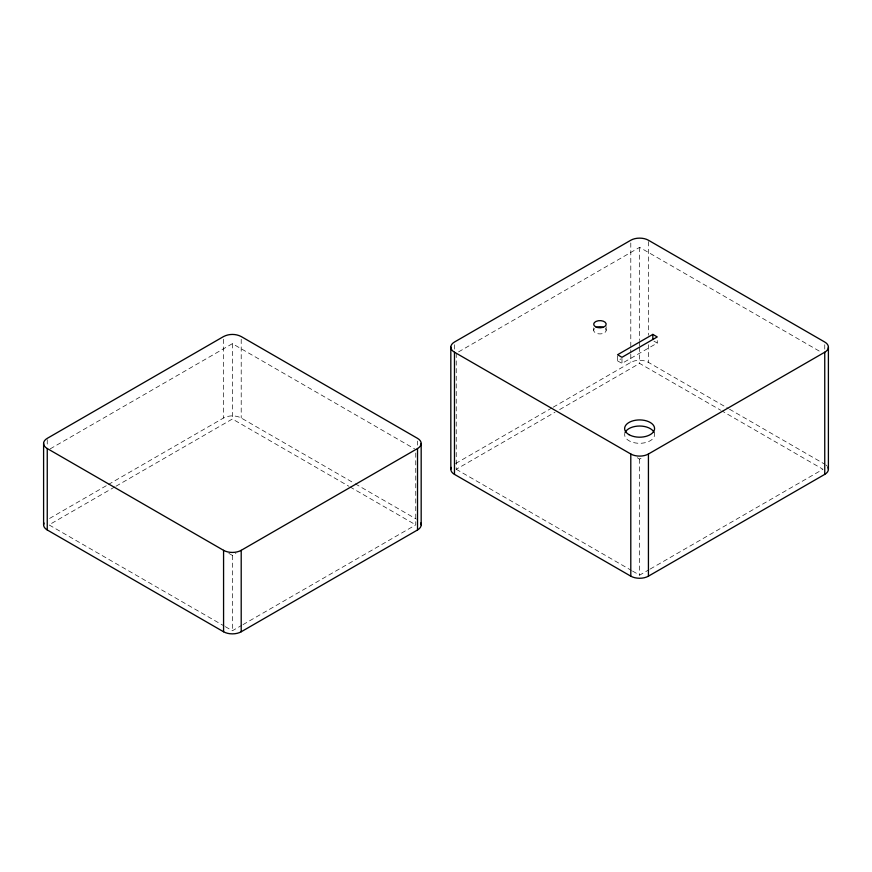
<?xml version="1.0" encoding="UTF-8"?>
<svg xmlns="http://www.w3.org/2000/svg" width="872" height="872" viewBox="0 0 872 872"><rect width="100%" height="100%" fill="white"/><g stroke="black" fill="none" stroke-linecap="round" stroke-linejoin="round"><path stroke-width="0.65" stroke-dasharray="4.36 3.27" d="M50.194 448.873L232.388 343.677L414.592 448.873M49.606 518.437L107.201 485.181M108.379 484.505L223.57 417.993C228.965 415.17 235.822 415.148 241.206 417.993L354.054 483.143M114.842 486.881L49.017 524.879L224.159 625.998M116.02 486.195L232.388 419.007L348.756 486.195M458.585 351.874L639.612 247.354L820.639 351.874M228.867 553.382L232.388 555.42L235.92 553.382M617.572 355.972L617.572 360.866L621.093 358.828M617.572 360.866L621.976 363.406L657.248 343.045L657.248 340.603M455.653 463.512L552.041 407.856M553.219 407.18L630.794 362.392A12.47 7.194 0 0 1 648.43 362.392L728.36 408.543M456.241 353.225L456.241 469.278L554.974 412.271M559.682 409.557L639.612 363.406L720.719 410.232M225.336 626.674L232.388 630.75L241.795 625.322M242.972 624.646L415.759 524.879L415.759 449.549M637.258 457.746L639.612 459.097L641.966 457.746M632.56 571.073L639.612 575.149L649.019 569.721M650.196 569.045L822.983 469.278L721.896 410.919M653.935 341.137L657.248 343.045M729.537 409.219L824.749 464.187M456.241 469.278L631.383 570.397M355.231 483.818L416.347 519.113M349.934 486.881L415.759 524.879M824.749 344.745L824.749 350.173M648.43 241.588L648.43 335.24M648.43 344.745L648.43 362.392M639.612 247.354L639.612 340.472M639.612 341.813L639.612 345.868M639.612 347.22L639.612 363.406M639.612 459.097L639.612 575.149M630.794 242.95L630.794 352.888M630.794 354.25L630.794 362.392M621.976 358.523L621.976 363.406M606.171 326.662L606.171 330.325M593.701 327.883L593.701 330.325M454.476 344.745L454.476 350.173M417.525 441.069L417.525 445.134M241.206 339.263L241.206 417.993M232.388 343.677L232.388 419.007M232.388 555.42L232.388 630.75M223.57 339.263L223.57 417.993M47.252 439.706L47.252 446.497M825.828 464.896A12.47 7.194 0 0 1 827.452 466.52M654.065 432.436A14.966 8.633 0 0 1 639.612 443.303A14.966 8.633 0 0 1 625.159 432.436M605.342 328.526A6.235 3.597 0 0 1 603.511 333.268A6.235 3.597 0 0 1 595.162 332.635A6.235 3.597 0 0 1 595.532 327.774"/><path stroke-width="1.31" d="M47.252 448.535L223.57 550.33A12.47 7.194 0 0 0 241.206 550.33L417.525 448.535A12.47 7.194 0 0 0 417.525 438.354L241.206 336.548C235.822 333.714 228.965 333.725 223.57 336.548L47.252 438.354A12.47 7.194 0 0 0 47.252 448.535L47.252 529.969L223.57 631.764A12.47 7.194 0 0 0 241.206 631.764L417.525 529.969A12.47 7.194 0 0 0 420.751 523.015M652.834 334.39L617.572 354.751L621.976 357.302L657.248 336.941L652.834 334.39L652.834 339.284M454.476 352.212L630.794 454.007A12.47 7.194 0 0 0 648.43 454.007L824.749 352.212A12.47 7.194 0 0 0 824.749 342.031L648.43 240.236A12.47 7.194 0 0 0 630.794 240.236L454.476 342.031A12.47 7.194 0 0 0 454.476 352.212L454.476 474.368L630.794 576.163A12.47 7.194 0 0 0 648.43 576.163L824.749 474.368A12.47 7.194 0 0 0 827.975 467.414M828.4 347.121L828.4 469.278M824.749 352.212L824.749 474.368M648.43 454.007L648.43 576.163M630.794 454.007L630.794 576.163M450.824 347.121L450.824 469.278M421.176 443.445L421.176 524.879M417.525 448.535L417.525 529.969M241.206 550.33L241.206 631.764M223.57 550.33L223.57 631.764M43.6 443.445L43.6 524.879M454.476 474.368A12.47 7.194 0 0 1 451.249 467.414M47.252 529.969A12.47 7.194 0 0 1 44.025 523.015M625.159 432.436A14.966 8.633 0 0 1 639.612 426.027A14.966 8.633 0 0 1 654.065 432.436M596.819 327.207A6.235 3.597 0 0 1 603.053 327.207M629.028 434.67A14.966 8.633 0 0 0 654.065 430.79A14.966 8.633 0 0 0 635.743 420.217A14.966 8.633 0 0 0 629.028 434.67M595.532 326.76A6.235 3.597 0 0 0 605.964 325.147A6.235 3.597 0 0 0 598.323 320.743A6.235 3.597 0 0 0 595.532 326.76"/></g></svg>
